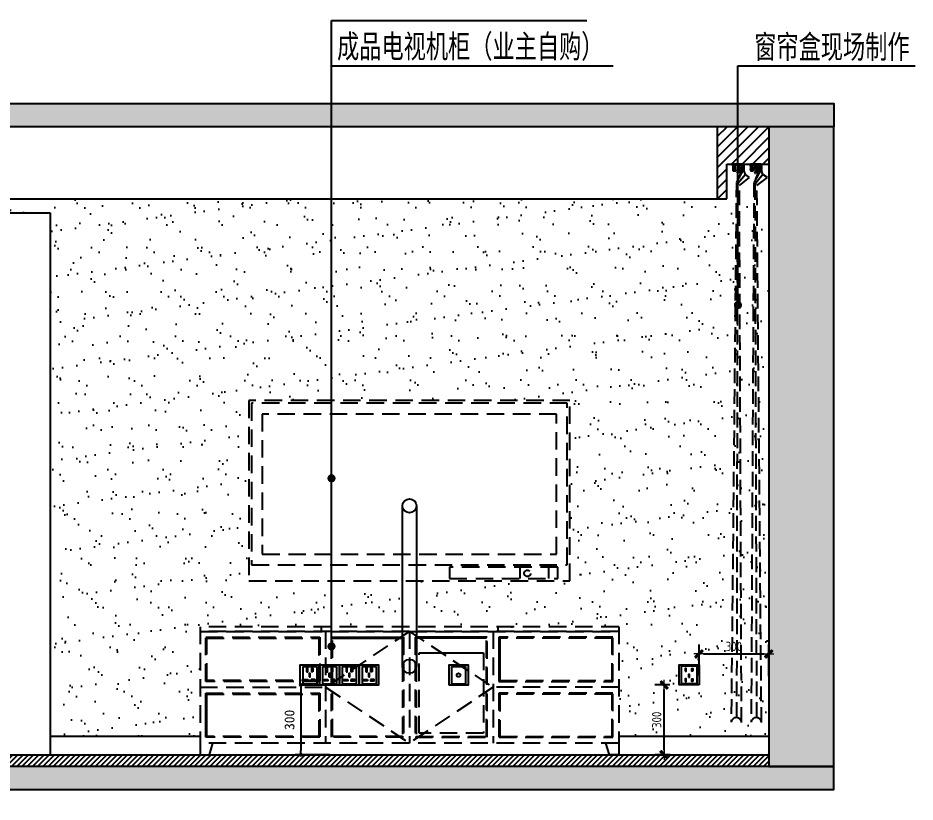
# Model space of a CAD drawing. Header units: millimetres. Extents: x 104198 to 1296755, y -81101 to 81453.
# Drawn here: x 563058 to 566915, y -26757 to -23385 of the extents above; entities that cross this region are included whole.
import ezdxf
from ezdxf.xclip import XClip

# ---------------------------------------------------------------- set-up
doc = ezdxf.new("R2010")
doc.units = ezdxf.units.MM
doc.header["$XCLIPFRAME"] = 0
doc.header["$PDMODE"] = 3
doc.linetypes.add('DASH', pattern=[8.89, 6.35, -2.54])
doc.linetypes.add('HIDDEN2', pattern=[0.1875, 0.125, -0.0625])
doc.layers.get('Defpoints').update_dxf_attribs({"color": 250})
for name, color, linetype in [('0家具', 51, 'Continuous'), ('D■02 地材填充', 250, 'Continuous'), ('FIXTURE', 2, 'Continuous'), ('MF-活动家具', 40, 'Continuous'), ('天棚图层', 51, 'Continuous'), ('门', 250, 'Continuous')]:
    doc.layers.add(name, color=color, linetype=linetype)
doc.styles.add('CCD_DIM', font='ARCHS.SHX')
doc.styles.add('ROMANS', font='MingLiU.ttf')
doc.styles.add('尺寸标注', font='ARCHS.SHX', dxfattribs={"width": 0.8})
doc.styles.add('黑体', font='simhei.ttf', dxfattribs={"width": 0.7})
doc.dimstyles.new('DIM-25', dxfattribs={"dimscale": 25, "dimtxt": 1.7, "dimasz": 0.7, "dimexe": 1, "dimexo": 2, "dimgap": 1, "dimtad": 1, "dimdec": 0, "dimrnd": 5, "dimzin": 1, "dimdsep": 46, "dimtxsty": 'ROMANS', "dimblk1": 'DOT', "dimblk2": 'DOT', "dimsah": 1, "dimcen": 0, "dimdle": 2, "dimclrd": 8, "dimclre": 8, "dimclrt": 2, "dimadec": 0, "dimazin": 0, "dimtfac": 1, "dimtdec": 0, "dimtix": 1, "dimtmove": 2, "dimatfit": 3, "dimldrblk": 'DOT', "dimfxl": 1, "dimtvp": 0.1458333333333334, "dimtolj": 1, "dimtzin": 12, "dimlwd": -1, "dimlwe": -1, "dimarcsym": 0})
doc.dimstyles.new('海龍1：20', dxfattribs={"dimscale": 20, "dimtxt": 2, "dimasz": 1, "dimexe": 2, "dimexo": 2, "dimgap": 0.6, "dimtad": 1, "dimdec": 0, "dimrnd": 5, "dimdsep": 46, "dimtxsty": 'CCD_DIM', "dimblk": 'WS-cj', "dimcen": 1, "dimclrd": 44, "dimclre": 44, "dimclrt": 2, "dimadec": 0, "dimazin": 2, "dimtfac": 1, "dimtdec": 4, "dimtix": 1, "dimtmove": 2, "dimatfit": 3, "dimldrblk": 'CCD_Leader_Arrow', "dimfxl": 5, "dimfxlon": 1, "dimtolj": 1, "dimarcsym": 0})
doc.dimstyles.new('海龍1：50', dxfattribs={"dimscale": 50, "dimtxt": 2, "dimasz": 1, "dimexe": 2, "dimexo": 2, "dimgap": 0.6, "dimtad": 1, "dimdec": 0, "dimrnd": 5, "dimdsep": 46, "dimtxsty": 'CCD_DIM', "dimblk": 'WS-cj', "dimcen": 1, "dimclrd": 44, "dimclre": 44, "dimclrt": 2, "dimadec": 0, "dimazin": 2, "dimtfac": 1, "dimtdec": 4, "dimtix": 1, "dimtmove": 2, "dimatfit": 3, "dimldrblk": 'CCD_Leader_Arrow', "dimfxl": 5, "dimfxlon": 1, "dimtolj": 1, "dimarcsym": 0})
doc.dimstyles.new('立面标注', dxfattribs={"dimtxt": 100, "dimasz": 35, "dimexe": 20, "dimexo": 100, "dimtad": 1, "dimdec": 0, "dimtxsty": '黑体', "dimblk": 'ARCHTICK', "dimcen": 80, "dimdle": 20, "dimclrd": 251, "dimclre": 251, "dimclrt": 256, "dimadec": 0, "dimazin": 0, "dimtfac": 1, "dimtdec": 0, "dimtix": 1, "dimtmove": 2, "dimatfit": 3, "dimldrblk": 'DOT', "dimfxl": 200, "dimfxlon": 1, "dimarcsym": 0})

# ---------------------------------------------------------------- blocks, each defined once
blk = doc.blocks.new('_ArchTick')
at = {"color": 2, "linetype": 'ByBlock', "const_width": 0.4}
blk.add_lwpolyline([(-0.5, -0.5), (0.5, 0.5)], dxfattribs=at)
blk = doc.blocks.new('*D182')
at = {"color": 44, "lineweight": -2, "transparency": 16777216}
for p, q in [((563196.234530132, -26914.99720443529), (563196.234530132, -27264.99720443529)), ((566286.234530132, -26914.99720443529), (566286.234530132, -27264.99720443529)), ((566286.234530132, -27164.99720443529), (563196.234530132, -27164.99720443529))]:
    blk.add_line(p, q, dxfattribs=at)
at = {"layer": 'Defpoints', "color": 0, "transparency": 16777216}
for p in [(563196.234530132, -26553.4615628795), (566286.234530132, -26603.4615628795), (563196.234530132, -27164.99720443529)]:
    blk.add_point(p, dxfattribs=at)
at = {"color": 44, "lineweight": -2, "transparency": 16777216, "xscale": 50, "yscale": 50, "zscale": 50, "rotation": 180}
blk.add_blockref('_ArchTick', (563196.234530132, -27164.99720443529), dxfattribs=at)
at = {"color": 44, "lineweight": -2, "transparency": 16777216, "xscale": 50, "yscale": 50, "zscale": 50}
blk.add_blockref('_ArchTick', (566286.234530132, -27164.99720443529), dxfattribs=at)
at = {"color": 2, "transparency": 16777216, "insert": (564741.234530132, -27084.99720443529), "char_height": 100, "attachment_point": 5, "style": '尺寸标注'}
blk.add_mtext('\\A1;3090', dxfattribs=at)
blk = doc.blocks.new('CCD_Leader_Arrow')
at = {"color": 50, "linetype": 'ByBlock'}
blk.add_line((0, 0), (-1, 0), dxfattribs=at)
for points in [[(-0.8586479999999881, 0.6683735999999953), (-0.5965191999999888, 0.8519200000000069), (-0.2400000000000091, 0), (0, 0)], [(-0.8586479999999881, -0.6683735999999953), (-0.5965191999999888, -0.8519200000000069), (-0.2400000000000091, 0), (0, 0)]]:
    blk.add_solid(points, dxfattribs=at)
blk = doc.blocks.new('WS-cj')
blk.add_hatch(color=2).paths.add_polyline_path([(0.5879038905250127, 0.8177135944101792), (-0.8177135944101792, -0.5879038905250127), (-0.5879038905245579, -0.817713594410634), (0.817713594410634, 0.5879038905247853)])
at = {"color": 2, "linetype": 'ByBlock', "lineweight": 0}
for p, q in [((-1.099999999999909, 0), (0, 0)), ((0, 0), (1.099999999999909, 0))]:
    blk.add_line(p, q, dxfattribs=at)
at = {"color": 2}
blk.add_lwpolyline([(0.5879038905250127, 0.8177135944101792), (-0.8177135944101792, -0.5879038905250127), (-0.5879038905245579, -0.817713594410634), (0.817713594410634, 0.5879038905247853)], close=True, dxfattribs=at)
blk = doc.blocks.new('*D183')
at = {"color": 44, "lineweight": -2, "transparency": 16777216}
for p, q in [((562226.234530132, -26914.99720443529), (562226.234530132, -27264.99720443529)), ((563196.234530132, -26914.99720443529), (563196.234530132, -27264.99720443529)), ((563196.234530132, -27164.99720443529), (562226.234530132, -27164.99720443529))]:
    blk.add_line(p, q, dxfattribs=at)
at = {"layer": 'Defpoints', "color": 0, "transparency": 16777216}
for p in [(562226.234530132, -26553.4615628795), (563196.234530132, -26553.4615628795), (562226.234530132, -27164.99720443529)]:
    blk.add_point(p, dxfattribs=at)
at = {"color": 44, "lineweight": -2, "transparency": 16777216, "xscale": 50, "yscale": 50, "zscale": 50, "rotation": 180}
blk.add_blockref('_ArchTick', (562226.234530132, -27164.99720443529), dxfattribs=at)
at = {"color": 44, "lineweight": -2, "transparency": 16777216, "xscale": 50, "yscale": 50, "zscale": 50}
blk.add_blockref('_ArchTick', (563196.234530132, -27164.99720443529), dxfattribs=at)
at = {"color": 2, "transparency": 16777216, "insert": (562711.234530132, -27084.99720443529), "char_height": 100, "attachment_point": 5, "style": '尺寸标注'}
blk.add_mtext('\\A1;970', dxfattribs=at)
blk = doc.blocks.new('fhdghrthe')
at = {"layer": '门', "color": 250}
for p, q in [((578016.0014296011, 17510.09284391639), (575866.0014296011, 17510.09284391639)), ((575866.0014296011, 17230.09284391639), (578016.0014296011, 17230.09284391639))]:
    blk.add_line(p, q, dxfattribs=at)
blk = doc.blocks.new('_Dot')
at = {"color": 2, "linetype": 'ByBlock', "lineweight": -2}
blk.add_line((-0.5, 0), (-1, 0), dxfattribs=at)
at = {"color": 2, "linetype": 'ByBlock', "const_width": 0.5}
blk.add_lwpolyline([(-0.25, 0, 1), (0.25, 0, 1)], format="xyb", close=True, dxfattribs=at)
blk = doc.blocks.new('*D656')
at = {"color": 8, "linetype": 'ByBlock', "transparency": 16777216}
for p, q in [((74428.00690356723, -85077.9879412238), (74407.33295245719, -85077.9879412238)), ((74382.33295245719, -85095.4879412238), (74382.33295245719, -85360.4879412238)), ((74506.01065689081, -85377.9879412238), (74357.33295245719, -85377.9879412238))]:
    blk.add_line(p, q, dxfattribs=at)
at = {"layer": 'Defpoints', "color": 0, "linetype": 'ByBlock', "transparency": 16777216}
for p in [(74378.00690356723, -85077.9879412238), (74382.33295245719, -85377.9879412238), (74556.01065689081, -85377.9879412238)]:
    blk.add_point(p, dxfattribs=at)
at = {"color": 8, "linetype": 'ByBlock', "transparency": 16777216, "xscale": 17.5, "yscale": 17.5, "zscale": 17.5}
for p, rotation in [((74382.33295245719, -85077.9879412238), 90), ((74382.33295245719, -85377.9879412238), 270)]:
    blk.add_blockref('_Dot', p, dxfattribs=dict(at, rotation=rotation))
at = {"color": 2, "linetype": 'ByBlock', "transparency": 16777216, "insert": (74333.67379548046, -85227.98794122378), "char_height": 42.5, "attachment_point": 5, "rotation": 90, "style": 'ROMANS'}
blk.add_mtext('\\A1;300', dxfattribs=at)
blk = doc.blocks.new('tggg')
at = {"layer": 'MF-活动家具', "color": 8, "linetype": 'Continuous'}
for p, q in [((7229.87220255618, -26803.88507350978), (7163.16632020317, -26803.88507350978)), ((7163.16632020317, -26803.88507350978), (7163.16632020317, -26879.76742645122)), ((7229.87220255618, -26803.88507350978), (7229.87220255618, -26879.76742645122)), ((7229.87220255618, -26879.76742645122), (7163.16632020317, -26879.76742645122))]:
    blk.add_line(p, q, dxfattribs=at)
at = {"layer": 'MF-活动家具', "color": 2, "linetype": 'Continuous'}
blk.add_lwpolyline([(7239.519261379792, -26884.82624998062), (7153.519261379559, -26884.82624998062), (7153.519261379559, -26798.82624998038), (7239.519261379792, -26798.82624998038)], close=True, dxfattribs=at)
at = {"layer": 'MF-活动家具', "color": 8, "linetype": 'Continuous'}
for points in [[(7179.566133090942, -26825.42391664558), (7184.171437376535, -26825.42391664558), (7184.171437376535, -26813.83885296071), (7179.566133090942, -26813.83885296071)], [(7194.216609237141, -26851.43780408868), (7198.821913522763, -26851.43780408868), (7198.821913522763, -26839.93049168139), (7194.216609237141, -26839.93049168139)], [(7213.472389668699, -26825.42391664558), (7208.867085383077, -26825.42391664558), (7208.867085383077, -26813.83885296071), (7213.472389668699, -26813.83885296071)], [(7179.566133090942, -26869.4455631561), (7184.171437376535, -26869.4455631561), (7184.171437376535, -26857.86049947123), (7179.566133090942, -26857.86049947123)], [(7213.472389668699, -26869.4455631561), (7208.867085383077, -26869.4455631561), (7208.867085383077, -26857.86049947123), (7213.472389668699, -26857.86049947123)]]:
    blk.add_lwpolyline(points, close=True, dxfattribs=at)
blk = doc.blocks.new('*D884')
at = {"color": 44, "lineweight": -2, "transparency": 16777216}
for p, q in [((565860.2345301318, -26253.4615628795), (565796.3363321358, -26253.4615628795)), ((565836.3363321358, -26533.4615628795), (565836.3363321358, -26273.4615628795)), ((565861.5599221466, -26553.4615628795), (565796.3363321358, -26553.4615628795))]:
    blk.add_line(p, q, dxfattribs=at)
at = {"layer": 'Defpoints', "color": 0, "transparency": 16777216}
for p in [(565836.3363321358, -26253.4615628795), (565900.2345301318, -26253.4615628795), (565901.5599221466, -26553.4615628795)]:
    blk.add_point(p, dxfattribs=at)
at = {"color": 44, "lineweight": -2, "transparency": 16777216, "xscale": 20, "yscale": 20, "zscale": 20}
for p, rotation in [((565836.3363321358, -26253.4615628795), 90), ((565836.3363321358, -26553.4615628795), 270)]:
    blk.add_blockref('WS-cj', p, dxfattribs=dict(at, rotation=rotation))
at = {"color": 2, "transparency": 16777216, "insert": (565804.3363321358, -26403.46156287941), "char_height": 40, "attachment_point": 5, "rotation": 90, "style": 'CCD_DIM'}
blk.add_mtext('\\A1;300', dxfattribs=at)
blk = doc.blocks.new('*D885')
at = {"color": 44, "lineweight": -2, "transparency": 16777216}
for p, q in [((565986.234530132, -26213.4615628795), (565986.234530132, -26079.81291139132)), ((566286.234530132, -26213.4615628795), (566286.234530132, -26079.81291139132)), ((566006.234530132, -26119.81291139132), (566266.234530132, -26119.81291139132))]:
    blk.add_line(p, q, dxfattribs=at)
at = {"layer": 'Defpoints', "color": 0, "transparency": 16777216}
for p in [(566286.234530132, -26119.81291139132), (565986.234530132, -26253.4615628795), (566286.234530132, -26253.4615628795)]:
    blk.add_point(p, dxfattribs=at)
at = {"color": 44, "lineweight": -2, "transparency": 16777216, "xscale": 20, "yscale": 20, "zscale": 20, "rotation": 180}
blk.add_blockref('WS-cj', (565986.234530132, -26119.81291139132), dxfattribs=at)
at = {"color": 44, "lineweight": -2, "transparency": 16777216, "xscale": 20, "yscale": 20, "zscale": 20}
blk.add_blockref('WS-cj', (566286.234530132, -26119.81291139132), dxfattribs=at)
at = {"color": 2, "transparency": 16777216, "insert": (566136.234530132, -26087.81291139132), "char_height": 40, "attachment_point": 5, "style": 'CCD_DIM'}
blk.add_mtext('\\A1;300', dxfattribs=at)
blk = doc.blocks.new('hgfhdht')
at = {"color": 250, "linetype": 'DASH', "ltscale": 10}
for p, q in [((637399.5358619165, -24195.4615628795), (637399.5358619167, -24200.38082271116)), ((637399.5358619165, -24202.37970078772), (637399.5358619167, -24214.52680637059)), ((637399.5358619165, -24202.37970078772), (637399.5358619165, -24214.52680637059)), ((637399.5358619165, -24216.52568444703), (637399.5358619165, -24221.4615628795)), ((637444.9094340374, -24193.4615628795), (637401.5358619165, -24193.4615628795)), ((637402.5358619165, -24218.4615628795), (637402.5358619167, -24198.4615628795)), ((637403.956060645, -24202.910966801), (637403.956060645, -24217.92396347586)), ((637404.5358619165, -24196.46156287962), (637408.7351007719, -24196.46156287962)), ((637410.4578413678, -24219.18498733954), (637409.6309982127, -24220.4615628795)), ((637409.956060645, -24217.92396347563), (637409.956060645, -24202.91097498814)), ((637409.956060645, -24217.92396347563), (637409.956060645, -24202.91097498814)), ((637410.9202953341, -24196.46156287962), (637410.9202953343, -24198.4615628795)), ((637410.9202953341, -24196.46156287962), (637435.5250006198, -24196.46156287962)), ((637411.9229448045, -24223.4615628795), (637411.9229448045, -24219.33520791633)), ((637445.9006466666, -24215.09633002023, 1.704526948742568e-05), (637414.8583581104, -24272.19719391282, 1.704526948742568e-05)), ((637419.022647977, -24219.08575660468), (637419.022647977, -24209.40697595023)), ((637419.022647977, -24219.08575660468), (637419.022647977, -24219.08575660468)), ((637420.822647977, -24210.74635954469), (637420.822647977, -24197.60095993919)), ((637421.4226479769, -24223.4277774148), (637421.4226479769, -24219.716710991)), ((637421.808513783, -24196.46156287962), (637424.6367821709, -24196.46156287962)), ((637424.6367821709, -24211.88575660461), (637421.808513783, -24211.88575660461)), ((637425.022647977, -24219.716710991), (637425.022647977, -24223.4277774148)), ((637425.6226479769, -24197.60095993919), (637425.6226479769, -24210.74635954469)), ((637427.4226479769, -24209.40697595023), (637427.4226479769, -24219.08575660468)), ((637434.5223511494, -24223.4615628795), (637434.5223511494, -24219.33520791633)), ((637435.5250006198, -24196.46156287962), (637435.52500062, -24198.4615628795)), ((637435.9874545861, -24219.18498733954), (637436.8142977414, -24220.4615628795)), ((637436.4892353088, -24217.92396347563), (637436.4892353088, -24202.91097498814)), ((637436.4892353088, -24217.92396347563), (637436.4892353088, -24202.91097498814)), ((637437.710195182, -24196.46156287962), (637441.9094340374, -24196.46156287962)), ((637441.9094340374, -24196.46156287962), (637437.710195182, -24196.46156287962)), ((637442.4892353088, -24202.910966801), (637442.4892353088, -24217.92396347586)), ((637443.9094340374, -24198.4615628795), (637443.9094340374, -24218.4615628795)), ((637443.9094340374, -24218.4615628795), (637443.9094340374, -24198.4615628795)), ((637453.6371929467, -24239.01772451762, 1.704526948742568e-05), (637445.9006466666, -24215.09633002023, 1.704526948742568e-05)), ((637446.9094340374, -24195.4615628795), (637446.9094340374, -24200.38082271163)), ((637446.9094340374, -24202.37970078772), (637446.9094340379, -24214.52680637071)), ((637446.9094340374, -24202.37970078772), (637446.9094340374, -24214.52680637071)), ((637446.9094340379, -24216.52568444703), (637446.9094340374, -24221.4615628795)), ((637474.6219249024, -24195.4615628795), (637474.6219249024, -24200.38082271163)), ((637474.6219249024, -24202.37970078772), (637474.6219249024, -24214.52680637071)), ((637474.6219249024, -24202.37970078772), (637474.6219249022, -24214.52680637071)), ((637474.6219249022, -24216.52568444703), (637474.6219249024, -24221.4615628795)), ((637519.9954970233, -24193.4615628795), (637476.6219249024, -24193.4615628795)), ((637477.6219249024, -24218.4615628795), (637477.6219249024, -24198.4615628795)), ((637479.0421236308, -24202.910966801), (637479.0421236308, -24217.92396347586)), ((637479.6219249024, -24196.46156287962), (637483.8211637578, -24196.46156287962)), ((637485.5439043535, -24219.18498733954), (637484.7170611984, -24220.4615628795)), ((637485.0421236308, -24217.92396347563), (637485.0421236308, -24202.91097498814)), ((637485.0421236308, -24217.92396347563), (637485.0421236308, -24202.91097498814)), ((637486.00635832, -24196.46156287962), (637486.00635832, -24198.4615628795)), ((637486.00635832, -24196.46156287962), (637510.6110636055, -24196.46156287962)), ((637487.0090077902, -24223.4615628795), (637487.0090077902, -24219.33520791633)), ((637520.9867096524, -24215.09633002023, 1.704526948742568e-05), (637489.9444210961, -24272.19719391282, 1.704526948742568e-05)), ((637494.1087109627, -24219.08575660491), (637494.1087109627, -24209.40697595047)), ((637494.1087109627, -24219.08575660491), (637494.1087109627, -24219.08575660491)), ((637495.9087109627, -24210.74635954493), (637495.9087109627, -24197.60095993965)), ((637496.5087109626, -24223.4277774148), (637496.5087109626, -24219.716710991)), ((637496.8945767687, -24196.46156287962), (637499.7228451568, -24196.46156287962)), ((637499.7228451568, -24211.88575660461), (637496.8945767687, -24211.88575660461)), ((637500.1087109627, -24219.716710991), (637500.1087109627, -24223.4277774148)), ((637500.708710963, -24197.60095993965), (637500.708710963, -24210.74635954493)), ((637502.5087109626, -24209.40697595047), (637502.5087109626, -24219.08575660491)), ((637509.6084141351, -24223.4615628795), (637509.6084141351, -24219.33520791633)), ((637510.6110636055, -24196.46156287962), (637510.6110636058, -24198.4615628795)), ((637511.0735175718, -24219.18498733954), (637511.9003607269, -24220.4615628795)), ((637511.5752982945, -24217.92396347563), (637511.5752982945, -24202.91097498814)), ((637511.5752982945, -24217.92396347563), (637511.5752982945, -24202.91097498814)), ((637512.7962581677, -24196.46156287962), (637516.9954970233, -24196.46156287962)), ((637516.9954970233, -24196.46156287962), (637512.7962581677, -24196.46156287962)), ((637517.5752982945, -24202.910966801), (637517.5752982945, -24217.92396347586)), ((637518.9954970233, -24198.4615628795), (637518.9954970233, -24218.4615628795)), ((637518.9954970233, -24218.4615628795), (637518.9954970233, -24198.4615628795)), ((637528.7232559324, -24239.01772451797, 1.704526948742568e-05), (637520.9867096524, -24215.09633002023, 1.704526948742568e-05)), ((637521.9954970233, -24195.4615628795), (637521.9954970233, -24200.38082271163)), ((637521.9954970233, -24202.37970078772), (637521.9954970233, -24214.52680637071)), ((637521.9954970233, -24202.37970078772), (637521.9954970233, -24214.52680637071)), ((637521.9954970233, -24216.52568444703), (637521.9954970233, -24221.4615628795)), ((637411.9229448045, -24223.4615628795), (637401.5358619165, -24223.4615628795)), ((637409.6309982127, -24220.4615628795), (637404.5358619165, -24220.4615628795)), ((637419.0083285418, -24228.40225917125), (637416.9979685504, -24232.2898483628)), ((637416.9979685504, -24232.2898483628), (637418.7744899812, -24233.20852763497)), ((637418.7744899812, -24233.20852763497), (637420.6729286589, -24229.53736937733)), ((637432.3628371685, -24234.52506078827), (637421.0625087713, -24257.09687339631)), ((637421.0625087713, -24257.09687339631), (637422.8813412463, -24257.92236569233)), ((637422.022647977, -24223.88575660461), (637421.722647977, -24223.88575660461)), ((637422.0226479772, -24231.68575660466), (637422.022647977, -24222.9999973909)), ((637453.6371929467, -24239.01772451762, 1.704526948742568e-05), (637422.8517469453, -24276.36726369639, 1.704526948742568e-05)), ((637422.8813412463, -24257.92236569233), (637434.1087607151, -24236.21103301749)), ((637422.8880398906, -24222.08575660468), (637423.5572560633, -24222.08575660468)), ((637422.8880398908, -24232.59999739088), (637423.5572560636, -24232.59999739088)), ((637424.4226479769, -24223.36505037686), (637424.4226479769, -24231.68575660466)), ((637424.722647977, -24223.88575660461), (637424.4226479769, -24223.88575660461)), ((637427.5574699884, -24285.59122435912, 1.704526948742568e-05), (637470.593365885, -24251.75367745792, 1.704526948742568e-05)), ((637434.5223511494, -24223.4615628795), (637444.9094340374, -24223.4615628795)), ((637436.8142977414, -24220.4615628795), (637441.9094340374, -24220.4615628795)), ((637441.9094340374, -24220.4615628795), (637437.6255268703, -24220.4615628795)), ((637470.593365885, -24251.75367745792, 1.704526948742568e-05), (637453.6371929467, -24239.01772451762, 1.704526948742568e-05)), ((637487.0090077902, -24223.4615628795), (637476.6219249024, -24223.4615628795)), ((637484.7170611984, -24220.4615628795), (637479.6219249024, -24220.4615628795)), ((637494.0943915275, -24228.40225917136), (637492.0840315364, -24232.2898483628)), ((637492.0840315364, -24232.2898483628), (637493.8605529672, -24233.20852763497)), ((637493.8605529672, -24233.20852763497), (637495.7589916446, -24229.53736937757)), ((637507.4489001542, -24234.52506078827), (637496.148571757, -24257.09687339666)), ((637496.148571757, -24257.09687339666), (637497.9674042325, -24257.92236569233)), ((637497.1087109627, -24223.88575660461), (637496.8087109627, -24223.88575660461)), ((637497.1087109629, -24231.68575660466), (637497.1087109627, -24222.9999973909)), ((637528.7232559324, -24239.01772451797, 1.704526948742568e-05), (637497.9378099312, -24276.36726369639, 1.704526948742568e-05)), ((637497.9674042325, -24257.92236569233), (637509.1948237008, -24236.21103301749)), ((637497.9741028763, -24222.08575660491), (637498.643319049, -24222.08575660491)), ((637497.9741028765, -24232.59999739088), (637498.643319049, -24232.59999739088)), ((637499.5087109626, -24223.36505037686), (637499.5087109628, -24231.68575660466)), ((637499.8087109627, -24223.88575660461), (637499.5087109626, -24223.88575660461)), ((637502.6435329743, -24285.59122435912, 1.704526948742568e-05), (637548.2291268894, -24251.75367745792, 1.704526948742568e-05)), ((637509.6084141351, -24223.4615628795), (637519.9954970233, -24223.4615628795)), ((637511.9003607269, -24220.4615628795), (637516.9954970233, -24220.4615628795)), ((637516.9954970233, -24220.4615628795), (637512.7115898562, -24220.4615628795)), ((637548.2291268894, -24251.75367745792, 1.704526948742568e-05), (637528.7232559324, -24239.01772451797, 1.704526948742568e-05)), ((637414.8583581104, -24272.19719391282, 1.704526948742568e-05), (637392.2978703101, -26593.13705894124, 1.704526948742568e-05)), ((637419.2074598871, -24284.39086756599, 1.704526948742568e-05), (637415.5166113583, -26589.22625843255, 1.704526948742568e-05)), ((637436.9006024479, -26592.59715595149, 1.704526948742568e-05), (637427.5574699884, -24285.59122435912, 1.704526948742568e-05)), ((637489.9444210961, -24272.19719391282, 1.704526948742568e-05), (637478.0403383292, -26593.13705894124, 1.704526948742568e-05)), ((637494.2935228728, -24284.39086756599, 1.704526948742568e-05), (637501.2590793773, -26589.22625843255, 1.704526948742568e-05)), ((637522.6430704669, -26592.59715595149, 1.704526948742568e-05), (637502.6435329743, -24285.59122435912, 1.704526948742568e-05))]:
    blk.add_line(p, q, dxfattribs=at)
for centre, radius, start, end in [((637401.5358619165, -24195.4615628795), 2, 90, 180), ((637399.5358619167, -24201.38026174961), 0.9994390381325501, 270.0000000133402, 90), ((637399.5358619167, -24215.52624540858), 0.9994390381325501, 270, 90.00000001334021), ((637404.5358619166, -24198.46156287945), 1.999999999825377, 90.0000000066701, 180.0000000016675), ((637404.5358619165, -24218.4615628795), 2, 180, 270), ((637406.956060645, -24204.16470477482), 3.251439512887316, 22.68053429888114, 157.3193326008773), ((637406.9560606453, -24216.67022550234), 3.251439512888518, 202.6806673978163, 337.3194656963823), ((637411.4087416596, -24195.73411893344), 2.770835666684889, 195.2205892097307, 259.8467734637604), ((637411.1501763003, -24219.65233251684), 0.8353078314763128, 22.3120032448346, 145.9795642416977), ((637417.8516673123, -24218.69144926279), 0.7566042922858724, 118.8585680628708, 287.898742831137), ((637419.4070833038, -24221.70843626047), 4.150705395976551, 95.31431011780988, 117.5623907654583), ((637419.4070833038, -24221.70843626047), 2.650705395984806, 98.33909339975507, 119.9384136899987), ((637420.7820344042, -24205.89727582399), 1.820027095789303, 88.72134899577215, 165.1681963814532), ((637420.7820344042, -24205.89727582399), 1.820027095789303, 88.72134899577215, 165.1681963814532), ((637414.557292736, -24207.41917845258), 4.8878150863952, 336.0032848592881, 23.99671514071118), ((637423.222647977, -24207.98994931335), 11.86410297683468, 249.2672755221939, 290.7327244778061), ((637421.8086058166, -24197.45785231749), 0.996289442270302, 89.99470723037574, 188.2585677728582), ((637421.8086058166, -24210.88946716662), 0.996289442270302, 171.7414322271419, 270.0052927696242), ((637424.6366901373, -24197.45785231749), 0.996289442270302, 351.7414322271418, 90.00529276962425), ((637424.6366901373, -24210.88946716662), 0.996289442270302, 269.9947072303757, 8.25856777285815), ((637425.6632615497, -24205.89727582399), 1.820027095789303, 14.83180361854679, 91.27865100422784), ((637431.8880032179, -24207.41917845258), 4.8878150863952, 156.0032848592888, 203.9967151407112), ((637427.0382126501, -24221.70843626047), 4.150705395976551, 62.43760923454165, 84.6856898821901), ((637427.0382126501, -24221.70843626047), 2.650705395984806, 60.06158631000135, 81.66090660024494), ((637428.5936286416, -24218.69144926279), 0.7566042922858724, 252.101257168863, 61.14143193712916), ((637435.2951196538, -24219.65233251684), 0.8353078314763128, 34.02043575830228, 157.6879967551654), ((637435.0365542944, -24195.7341189337), 2.77083566647371, 280.153226529463, 344.7794107920648), ((637439.4892353091, -24204.16470477482), 3.251439512887316, 22.68066739912267, 157.3194657011189), ((637439.4892353091, -24216.67022550234), 3.251439512888518, 202.6805343036177, 337.3193326021837), ((637441.9094340375, -24198.46156287956), 1.999999999941792, 1.667526652835144e-09, 90.0000000066701), ((637441.9094340375, -24198.46156287956), 1.999999999941792, 1.667526652835144e-09, 90.0000000066701), ((637441.9094340374, -24218.4615628795), 2, 270, 0), ((637441.9094340374, -24218.4615628795), 2, 270, 0), ((637444.9094340374, -24195.4615628795), 2, 0, 90), ((637446.9094340374, -24201.38026174961), 0.9994390381325501, 90.00000001334021, 270), ((637446.9094340374, -24215.52624540858), 0.9994390381325501, 90, 270.0000000133402), ((637476.6219249024, -24195.4615628795), 2, 90, 180), ((637474.6219249024, -24201.38026174961), 0.9994390381325501, 270.0000000133402, 90), ((637474.6219249024, -24215.52624540881), 0.9994390381325501, 270, 90.00000001334021), ((637479.6219249024, -24198.46156287956), 1.999999999941792, 90, 179.9999999983325), ((637479.6219249024, -24218.4615628795), 2, 180, 270), ((637482.0421236308, -24204.16470477482), 3.251439512887316, 22.68053429888114, 157.3193326008773), ((637482.042123631, -24216.67022550234), 3.251439512888518, 202.6806673978163, 337.3194656963823), ((637486.4948046453, -24195.73411893344), 2.770835666684889, 195.2205892097307, 259.8467734637604), ((637486.236239286, -24219.65233251684), 0.8353078314763128, 22.3120032448346, 145.9795642416977), ((637492.937730298, -24218.69144926314), 0.7566042922858724, 118.8585680628708, 287.898742831137), ((637494.4931462895, -24221.70843626047), 4.150705395976551, 95.31431011780988, 117.5623907654583), ((637494.4931462895, -24221.70843626047), 2.650705395984806, 98.33909339975507, 119.9384136899987), ((637495.8680973899, -24205.89727582434), 1.820027095789303, 88.72134899577215, 165.1681963814532), ((637495.8680973899, -24205.89727582434), 1.820027095789303, 88.72134899577215, 165.1681963814532), ((637489.6433557217, -24207.41917845258), 4.8878150863952, 336.0032848592881, 23.99671514071118), ((637498.3087109627, -24207.98994931358), 11.86410297683468, 249.2672755221939, 290.7327244778061), ((637496.8946688023, -24197.45785231761), 0.996289442270302, 89.99470723037574, 188.2585677728582), ((637496.8946688023, -24210.88946716686), 0.996289442270302, 171.7414322271419, 270.0052927696242), ((637499.7227531233, -24197.45785231761), 0.996289442270302, 351.7414322271418, 90.00529276962425), ((637499.7227531233, -24210.88946716686), 0.996289442270302, 269.9947072303757, 8.25856777285815), ((637500.7493245354, -24205.89727582434), 1.820027095789303, 14.83180361854679, 91.27865100422784), ((637506.9740662036, -24207.41917845258), 4.8878150863952, 156.0032848592888, 203.9967151407112), ((637502.1242756358, -24221.70843626047), 4.150705395976551, 62.43760923454165, 84.6856898821901), ((637502.1242756358, -24221.70843626047), 2.650705395984806, 60.06158631000135, 81.66090660024494), ((637503.6796916273, -24218.69144926314), 0.7566042922858724, 252.101257168863, 61.14143193712916), ((637510.3811826395, -24219.65233251678), 0.8353078313451339, 34.02043575877241, 157.6879967558253), ((637510.1226172801, -24195.7341189337), 2.77083566647371, 280.153226529463, 344.7794107920648), ((637514.5752982948, -24204.16470477487), 3.251439513012965, 22.68066739912267, 157.3194657011189), ((637514.5752982945, -24216.67022550234), 3.251439512888518, 202.6805343036177, 337.3193326021837), ((637516.9954970235, -24198.46156287956), 1.999999999941792, 1.667526652835144e-09, 90.0000000066701), ((637516.9954970235, -24198.46156287956), 1.999999999941792, 1.667526652835144e-09, 90.0000000066701), ((637516.9954970233, -24218.4615628795), 2, 270, 0), ((637516.9954970233, -24218.4615628795), 2, 270, 0), ((637519.9954970233, -24195.4615628795), 2, 0, 90), ((637521.9954970233, -24201.38026174961), 0.9994390381325501, 90.00000001334021, 270), ((637521.9954970233, -24215.52624540881), 0.9994390381325501, 90, 270.0000000133402), ((637401.5358619165, -24221.4615628795), 2, 180, 270), ((637425.6542607286, -24234.05533005071), 8.725000000080563, 16.64745764607119, 139.6153065516198), ((637425.6542624371, -24234.05532674646), 6.72499999987315, 355.9946898001228, 137.7926804191236), ((637422.3078484955, -24223.17517273559), 0.9205373876109598, 195.9268580531179, 230.5268769809332), ((637423.1310970379, -24223.18252388388), 1.123376713815309, 102.4955033533136, 170.6491136549974), ((637423.1310970379, -24231.50323011179), 1.123376713815309, 189.3508863450026, 257.5044966466864), ((637423.3141989164, -24223.18252388388), 1.123376713815309, 350.6491136549974, 77.50449664668642), ((637423.3141989164, -24231.50323011179), 1.123376713815309, 282.4955033533136, 9.350886345002632), ((637424.1374474583, -24223.17517273559), 0.9205373876109598, 309.4731230190668, 344.0731419468821), ((637425.6542607386, -24234.05533008285), 8.724999999751349, 345.6956861796927, 16.64745786613851), ((637444.9094340374, -24221.4615628795), 2, 270, 0), ((637476.6219249024, -24221.4615628795), 2, 180, 270), ((637500.7403237144, -24234.05533005077), 8.72500000004147, 16.64745764625451, 139.6153065516198), ((637500.7403254228, -24234.05532674657), 6.72499999979494, 355.9946898011576, 137.7926804215996), ((637497.3939114813, -24223.17517273559), 0.9205373876109598, 195.9268580531179, 230.5268769809332), ((637498.2171600236, -24223.18252388388), 1.123376713815309, 102.4955033533136, 170.6491136549974), ((637498.2171600239, -24231.50323011179), 1.123376713815309, 189.3508863450026, 257.5044966466864), ((637498.4002619019, -24223.18252388388), 1.123376713815309, 350.6491136549974, 77.50449664668642), ((637498.4002619019, -24231.50323011179), 1.123376713815309, 282.4955033533136, 9.350886345002632), ((637499.223510444, -24223.17517273559), 0.9205373876109598, 309.4731230190668, 344.0731419468821), ((637500.7403237243, -24234.05533008285), 8.724999999751349, 345.6956861796927, 16.64745786613851), ((637519.9954970233, -24221.4615628795), 2, 270, 0), ((637430.2223935885, -24284.55439217987, 1.704526948742568e-05), 11.0161474546468, 131.9958374084012, 179.1494654210252), ((637505.3084565742, -24284.55439218014, 1.704526948742568e-05), 11.01614745476628, 131.9958374083386, 179.1494654195671), ((637414.572956781, -26596.30612737866), 22.34193969712892, 3.945101927319856, 175.6755017243636), ((637500.3154247998, -26596.30612737866), 22.34193969712892, 3.945101927319856, 175.6755017243636)]:
    blk.add_arc(centre, radius, start, end, dxfattribs=at)
blk = doc.blocks.new('fdghghdt')
at = {"color": 8, "linetype": 'HIDDEN2', "ltscale": 600}
for p, q in [((74159.03750283096, -83855.41722950184), (74159.03749912942, -84630.55863759092)), ((75539.03750283096, -83855.417235846), (74159.03750283096, -83855.41722950184)), ((75527.53750277881, -83866.91723579315), (74170.53750277881, -83866.91722955457)), ((74170.53750277881, -83866.91722955457), (74170.537499447, -84561.55863764389)), ((75527.537499447, -84561.55864388235), (75527.53750277881, -83866.91723579315)), ((75539.03749912942, -84630.55864393532), (75539.03750283096, -83855.417235846)), ((75481.53750256693, -83912.91723558174), (74216.53750256693, -83912.9172297661)), ((74216.53750256693, -83912.9172297661), (74216.53749965888, -84515.55863785541)), ((75481.53749965888, -84515.55864367106), (75481.53750256693, -83912.91723558174)), ((74216.53749965888, -84515.55863785541), (75481.53749965888, -84515.55864367106)), ((74170.537499447, -84561.55863764389), (75527.537499447, -84561.55864388235)), ((75487.55389212084, -84571.68772443368), (75021.58531686442, -84571.6877222914)), ((75021.58531686442, -84571.6877222914), (75021.58531664324, -84619.77565093008)), ((75323.87800951733, -84571.68772368117), (75323.87800929614, -84619.77565231973)), ((75446.94806291827, -84571.68772424695), (75446.94806269754, -84619.77565288551)), ((75487.55389189965, -84619.77565307212), (75487.55389212084, -84571.68772443368)), ((74159.03749912942, -84630.55863759092), (75539.03749912942, -84630.55864393532)), ((75021.58531664324, -84619.77565093008), (75487.55389189965, -84619.77565307212)), ((75749.0399516095, -84827.98992403755), (73949.0399516095, -84827.98569010776)), ((73949.0399516095, -84827.98569010776), (73949.03997344483, -85327.98785388273)), ((75749.0399516095, -84827.98992403755), (75749.03997344483, -85327.98785388273)), ((75749.0399516095, -84847.98992404349), (73949.0399516095, -84847.98569011393)), ((73949.03997344483, -84847.98605283625), (75749.03997344483, -84847.9862144185)), ((73974.0399735184, -85062.99132970646, 2.740408282487497e-09), (73974.0399735184, -84872.99132970326, 2.740408282487497e-09)), ((73974.0399735184, -84872.99132970326, 2.740408282487497e-09), (74464.03613891418, -84872.99132970326, 2.740408282487497e-09)), ((73978.0399735184, -85058.99132970646, 7.127157218150624e-09), (73978.0399735184, -84876.99132970326, 7.127157218150624e-09)), ((73978.0399735184, -84876.99132970326, 7.127157218150624e-09), (74460.03613891464, -84876.99132970326, 7.127157218150624e-09)), ((74460.03613891464, -84876.99132970326, 7.127157218150624e-09), (74460.03613891464, -85058.99132970646, 7.127157218150624e-09)), ((74464.03613891418, -84872.99132970326, 2.740408282487497e-09), (74464.03613891464, -85062.99132970646, 2.740408282487497e-09)), ((74849.0397836814, -84847.98779924314, -1.541566298896534e-08), (74489.04130395467, -85087.98786368252, -1.541566298896534e-08)), ((74489.04130395467, -84847.98786367734), (74489.04130395444, -85327.98786368764)), ((74514.0413039542, -85302.98786368775, -7.83159752205285e-09), (74514.0413039542, -84872.98786367902, -7.83159752205285e-09)), ((74518.0413039542, -85298.98786368775, -3.444848586389719e-09), (74518.0413039542, -84876.98786367902, -3.444848586389719e-09)), ((74820.0397836814, -84876.98779924477, -3.444848586389719e-09), (74820.0397836814, -85298.9877992535, -3.444848586389719e-09)), ((74824.03978368116, -84872.98779924477, -7.83159752205285e-09), (74824.0397836814, -85302.9877992535, -7.83159752205285e-09)), ((74849.0397836814, -84847.98779924314), (74849.0397836814, -85327.98779925339)), ((74849.0397836814, -84847.98779924314, -1.541566298896534e-08), (75209.0389042293, -85087.98794228963, -1.541566298896534e-08)), ((74874.0397836814, -84872.98779924477, -7.83159752205285e-09), (74874.0397836814, -85302.9877992535, -7.83159752205285e-09)), ((74878.0397836814, -84876.98779924477, -3.444848586389719e-09), (74878.0397836814, -85298.9877992535, -3.444848586389719e-09)), ((75180.0389042293, -85298.98794229487, -3.444848586389719e-09), (75180.0389042293, -84876.9879422862, -3.444848586389719e-09)), ((75184.0389042293, -85302.98794229487, -7.83159752205285e-09), (75184.0389042293, -84872.9879422862, -7.83159752205285e-09)), ((75209.03890294174, -84847.98794228451), (75209.03890294174, -85327.98794229487)), ((75724.03997337125, -84872.99132970326, 2.740408282487497e-09), (75234.03890301532, -84872.99132970326, 2.740408282487497e-09)), ((75720.03997337125, -84876.99132970326, 7.127157218150624e-09), (75238.03890301532, -84876.99132970326, 7.127157218150624e-09)), ((75720.03997337125, -85058.99132970646, 7.127157218150624e-09), (75720.03997337125, -84876.99132970326, 7.127157218150624e-09)), ((75724.03997337125, -85062.99132970646, 2.740408282487497e-09), (75724.03997337125, -84872.99132970326, 2.740408282487497e-09)), ((74891.03978368093, -85285.98779925374), (74891.03978368093, -84939.98779924454)), ((75167.03890422976, -84939.98794228597), (75167.03890422953, -85285.9879422951)), ((74464.03613891464, -85062.99132970646, 2.740408282487497e-09), (73974.0399735184, -85062.99132970646, 2.740408282487497e-09)), ((74460.03613891464, -85058.99132970646, 7.127157218150624e-09), (73978.0399735184, -85058.99132970646, 7.127157218150624e-09)), ((75234.03890301532, -85062.99132970646, 2.740408282487497e-09), (75724.03997337125, -85062.99132970646, 2.740408282487497e-09)), ((75238.03890301532, -85058.99132970646, 7.127157218150624e-09), (75720.03997337125, -85058.99132970646, 7.127157218150624e-09)), ((73949.0399735184, -85087.99132970675), (74489.03613905713, -85087.99132970635)), ((73974.03997351864, -85112.99132970833, -1.246042215062155e-09), (74464.03613891464, -85112.99132970833, -1.246042215062155e-09)), ((73978.0399735184, -85116.99132970833, 3.140706720600972e-09), (74460.03613891464, -85116.99132970833, 3.140706720600972e-09)), ((74460.03613891464, -85116.99132970833, 3.140706720600972e-09), (74460.03613891464, -85298.99132971153, 3.140706720600972e-09)), ((74464.03613891464, -85112.99132970833, -1.246042215062155e-09), (74464.03613891464, -85302.99132971153, -1.246042215062155e-09)), ((74489.04130395467, -85087.98786368252, -1.541566298896534e-08), (74849.0397836814, -85327.98779925339, -1.541566298896534e-08)), ((75209.0389042293, -85087.98794228963, -1.541566298896534e-08), (74849.0397836814, -85327.98779925339, -1.541566298896534e-08)), ((75749.03997337125, -85087.99132970675), (75209.03890287282, -85087.99132970635)), ((75724.03997337079, -85112.99132970833, -1.246042215062155e-09), (75234.03890301508, -85112.99132970833, -1.246042215062155e-09)), ((75234.03890301508, -85112.99132970833, -1.246042215062155e-09), (75234.03890301485, -85302.99132971153, -1.246042215062155e-09)), ((75720.03997337079, -85116.99132970833, 3.140706720600972e-09), (75238.03890301485, -85116.99132970833, 3.140706720600972e-09)), ((75238.03890301485, -85116.99132970833, 3.140706720600972e-09), (75238.03890301485, -85298.99132971153, 3.140706720600972e-09)), ((75720.03997337079, -85298.99132971153, 3.140706720600972e-09), (75720.03997337079, -85116.99132970833, 3.140706720600972e-09)), ((75724.03997337079, -85302.99132971153, -1.246042215062155e-09), (75724.03997337079, -85112.99132970833, -1.246042215062155e-09)), ((74464.03613891464, -85302.99132971153, -1.246042215062155e-09), (73974.03997351864, -85302.99132971153, -1.246042215062155e-09)), ((74460.03613891464, -85298.99132971153, 3.140706720600972e-09), (73978.0399735184, -85298.99132971153, 3.140706720600972e-09)), ((74824.0397836814, -85302.9877992535, -7.83159752205285e-09), (74514.0413039542, -85302.98786368775, -7.83159752205285e-09)), ((74820.0397836814, -85298.9877992535, -3.444848586389719e-09), (74518.0413039542, -85298.98786368775, -3.444848586389719e-09)), ((74874.0397836814, -85302.9877992535, -7.83159752205285e-09), (75184.0389042293, -85302.98794229487, -7.83159752205285e-09)), ((74878.0397836814, -85298.9877992535, -3.444848586389719e-09), (75180.0389042293, -85298.98794229487, -3.444848586389719e-09)), ((75167.03890422953, -85285.9879422951), (74891.03978368093, -85285.98779925374)), ((75234.03890301485, -85302.99132971153, -1.246042215062155e-09), (75724.03997337079, -85302.99132971153, -1.246042215062155e-09)), ((75238.03890301485, -85298.99132971153, 3.140706720600972e-09), (75720.03997337079, -85298.99132971153, 3.140706720600972e-09)), ((75749.03997344483, -85327.98785388273), (73949.03997344483, -85327.9879412238)), ((73949.03997344483, -85327.9879412238), (73949.03997344483, -85377.9879412238)), ((73989.03997344483, -85377.9879412238), (74003.97629229311, -85327.98793904281)), ((75709.04491433228, -85377.9879412238), (75694.108595484, -85327.98793904281)), ((75749.04491433228, -85327.9879412238), (75749.04491433228, -85377.9879412238)), ((73949.03997344483, -85377.9879412238), (73989.03997344483, -85377.9879412238)), ((75749.04491433228, -85377.9879412238), (75709.04491433228, -85377.9879412238))]:
    blk.add_line(p, q, dxfattribs=at)
at = {"color": 8}
for p, q in [((74819.03750329895, -84997.9879412238), (74819.03750329895, -84307.9879412238)), ((74879.03750329895, -84307.9879412238), (74879.03750329895, -84997.9879412238)), ((74390.50690356723, -84997.9879412238), (74450.50690356723, -84997.9879412238)), ((74390.50690356723, -84997.9879412238), (74390.50690356723, -85072.9879412238)), ((74450.50690356723, -84997.9879412238), (74450.50690356723, -85072.9879412238)), ((74475.50690356723, -84997.9879412238), (74535.50690356723, -84997.9879412238)), ((74475.50690356723, -84997.9879412238), (74475.50690356723, -85072.9879412238)), ((74535.50690356723, -84997.9879412238), (74535.50690356723, -85072.9879412238)), ((74560.50690356723, -84997.9879412238), (74620.50690356723, -84997.9879412238)), ((74560.50690356723, -84997.9879412238), (74560.50690356723, -85072.9879412238)), ((74620.50690356723, -84997.9879412238), (74620.50690356723, -85072.9879412238)), ((74645.50690356723, -84997.9879412238), (74705.50690356723, -84997.9879412238)), ((74645.50690356723, -84997.9879412238), (74645.50690356723, -85072.9879412238)), ((74705.50690356723, -84997.9879412238), (74705.50690356723, -85072.9879412238)), ((75030.5397836814, -84997.9879412238), (75090.5397836814, -84997.9879412238)), ((75030.5397836814, -84997.9879412238), (75030.5397836814, -85072.9879412238)), ((75090.5397836814, -84997.9879412238), (75090.5397836814, -85072.9879412238)), ((74390.50690356723, -85072.9879412238), (74450.50690356723, -85072.9879412238)), ((74475.50690356723, -85072.9879412238), (74535.50690356723, -85072.9879412238)), ((74560.50690356723, -85072.9879412238), (74620.50690356723, -85072.9879412238)), ((74645.50690356723, -85072.9879412238), (74705.50690356723, -85072.9879412238)), ((75030.5397836814, -85072.9879412238), (75090.5397836814, -85072.9879412238))]:
    blk.add_line(p, q, dxfattribs=at)
at = {"color": 8, "linetype": 'ByBlock', "lineweight": -2, "ltscale": 0.1}
for p, q in [((74469.0406323619, -84827.98671999354), (74469.04058729357, -84847.98671999954)), ((74489.04128340643, -84847.98698899506), (74489.04130524176, -84847.13487875597)), ((75209.03888110642, -84847.98706760224), (75209.03890294174, -84847.13473763778)), ((75229.03888110642, -84827.9866510621), (75229.03888110642, -84847.98665106828)), ((74514.0413039542, -84872.98786367902, -7.83159752205285e-09), (74824.03978368116, -84872.98779924477, -7.83159752205285e-09)), ((74518.0413039542, -84876.98786367902, -3.444848586389719e-09), (74820.0397836814, -84876.98779924477, -3.444848586389719e-09)), ((75184.0389042293, -84872.9879422862, -7.83159752205285e-09), (74874.0397836814, -84872.98779924477, -7.83159752205285e-09)), ((75180.0389042293, -84876.9879422862, -3.444848586389719e-09), (74878.0397836814, -84876.98779924477, -3.444848586389719e-09)), ((75234.03890301532, -84872.99132970326, 2.740408282487497e-09), (75234.03890301532, -85062.99132970646, 2.740408282487497e-09)), ((75238.03890301532, -84876.99132970326, 7.127157218150624e-09), (75238.03890301532, -85058.99132970646, 7.127157218150624e-09)), ((74891.03978368093, -84939.98779924454), (75167.03890422976, -84939.98794228597)), ((73974.03997351864, -85302.99132971153, -1.246042215062155e-09), (73974.03997351864, -85112.99132970833, -1.246042215062155e-09)), ((73978.0399735184, -85298.99132971153, 3.140706720600972e-09), (73978.0399735184, -85116.99132970833, 3.140706720600972e-09))]:
    blk.add_line(p, q, dxfattribs=at)
at = {"color": 8}
for points in [[(74378.00690356723, -85077.9879412238), (74463.00690356723, -85077.9879412238), (74463.00690356723, -84992.9879412238), (74378.00690356723, -84992.9879412238)], [(74378.00690356723, -85077.9879412238), (74463.00690356723, -85077.9879412238), (74463.00690356723, -84992.9879412238), (74378.00690356723, -84992.9879412238)], [(74463.00690356723, -85077.9879412238), (74548.00690356723, -85077.9879412238), (74548.00690356723, -84992.9879412238), (74463.00690356723, -84992.9879412238)], [(74463.00690356723, -85077.9879412238), (74548.00690356723, -85077.9879412238), (74548.00690356723, -84992.9879412238), (74463.00690356723, -84992.9879412238)], [(74548.00690356723, -85077.9879412238), (74633.00690356723, -85077.9879412238), (74633.00690356723, -84992.9879412238), (74548.00690356723, -84992.9879412238)], [(74548.00690356723, -85077.9879412238), (74633.00690356723, -85077.9879412238), (74633.00690356723, -84992.9879412238), (74548.00690356723, -84992.9879412238)], [(74633.00690356723, -85077.9879412238), (74718.00690356723, -85077.9879412238), (74718.00690356723, -84992.9879412238), (74633.00690356723, -84992.9879412238)], [(74633.00690356723, -85077.9879412238), (74718.00690356723, -85077.9879412238), (74718.00690356723, -84992.9879412238), (74633.00690356723, -84992.9879412238)], [(75018.0397836814, -85077.9879412238), (75103.0397836814, -85077.9879412238), (75103.0397836814, -84992.9879412238), (75018.0397836814, -84992.9879412238)], [(75018.0397836814, -85077.9879412238), (75103.0397836814, -85077.9879412238), (75103.0397836814, -84992.9879412238), (75018.0397836814, -84992.9879412238)], [(74407.10268399806, -85020.97025718408), (74412.10268399806, -85020.97025718408), (74412.10268399806, -85005.97025718408), (74407.10268399806, -85005.97025718408)], [(74418.00690356723, -85043.41972334271), (74423.00690356723, -85043.41972334271), (74423.00690356723, -85028.41972334271), (74418.00690356723, -85028.41972334271)], [(74433.91112313641, -85020.97025718408), (74428.91112313641, -85020.97025718408), (74428.91112313641, -85005.97025718408), (74433.91112313641, -85005.97025718408)], [(74492.10268399806, -85020.97025718408), (74497.10268399806, -85020.97025718408), (74497.10268399806, -85005.97025718408), (74492.10268399806, -85005.97025718408)], [(74503.00690356723, -85043.41972334271), (74508.00690356723, -85043.41972334271), (74508.00690356723, -85028.41972334271), (74503.00690356723, -85028.41972334271)], [(74518.91112313641, -85020.97025718408), (74513.91112313641, -85020.97025718408), (74513.91112313641, -85005.97025718408), (74518.91112313641, -85005.97025718408)], [(74577.10268399806, -85020.97025718408), (74582.10268399806, -85020.97025718408), (74582.10268399806, -85005.97025718408), (74577.10268399806, -85005.97025718408)], [(74588.00690356723, -85043.41972334271), (74593.00690356723, -85043.41972334271), (74593.00690356723, -85028.41972334271), (74588.00690356723, -85028.41972334271)], [(74603.91112313641, -85020.97025718408), (74598.91112313641, -85020.97025718408), (74598.91112313641, -85005.97025718408), (74603.91112313641, -85005.97025718408)], [(74662.10268399806, -85020.97025718408), (74667.10268399806, -85020.97025718408), (74667.10268399806, -85005.97025718408), (74662.10268399806, -85005.97025718408)], [(74673.00690356723, -85043.41972334271), (74678.00690356723, -85043.41972334271), (74678.00690356723, -85028.41972334271), (74673.00690356723, -85028.41972334271)], [(74688.91112313641, -85020.97025718408), (74683.91112313641, -85020.97025718408), (74683.91112313641, -85005.97025718408), (74688.91112313641, -85005.97025718408)], [(74413.69117080269, -85054.97690979643), (74413.69117080269, -85059.97690979643), (74398.69117080269, -85059.97690979643), (74398.69117080269, -85054.97690979643)], [(74427.32263633132, -85054.97690979643), (74427.32263633132, -85059.97690979643), (74442.32263633132, -85059.97690979643), (74442.32263633132, -85054.97690979643)], [(74498.69117080269, -85054.97690979643), (74498.69117080269, -85059.97690979643), (74483.69117080269, -85059.97690979643), (74483.69117080269, -85054.97690979643)], [(74512.32263633132, -85054.97690979643), (74512.32263633132, -85059.97690979643), (74527.32263633132, -85059.97690979643), (74527.32263633132, -85054.97690979643)], [(74583.69117080269, -85054.97690979643), (74583.69117080269, -85059.97690979643), (74568.69117080269, -85059.97690979643), (74568.69117080269, -85054.97690979643)], [(74597.32263633132, -85054.97690979643), (74597.32263633132, -85059.97690979643), (74612.32263633132, -85059.97690979643), (74612.32263633132, -85054.97690979643)], [(74668.69117080269, -85054.97690979643), (74668.69117080269, -85059.97690979643), (74653.69117080269, -85059.97690979643), (74653.69117080269, -85054.97690979643)], [(74682.32263633132, -85054.97690979643), (74682.32263633132, -85059.97690979643), (74697.32263633132, -85059.97690979643), (74697.32263633132, -85054.97690979643)]]:
    blk.add_lwpolyline(points, close=True, dxfattribs=at)
for centre, radius in [((74849.03750329895, -84307.9879412238), 30), ((74849.03750329895, -84997.9879412238), 30), ((75060.5397836814, -85035.4879412238), 8)]:
    blk.add_circle(centre, radius, dxfattribs=at)
at = {"color": 8, "linetype": 'HIDDEN2', "ltscale": 600}
blk.add_circle((75356.31160767016, -84598.03128181603, 62971.56077691133), 13.76253273433758, dxfattribs=at)
at = {"color": 4, "linetype": 'ByBlock'}
dim = blk.add_linear_dim(base=(74382.33295245719, -85377.9879412238), p1=(74378.00690356723, -85077.9879412238), p2=(74556.01065689081, -85377.9879412238), angle=90, dimstyle='DIM-25', dxfattribs=at)
dim.commit()
dim.dimension.update_dxf_attribs({"geometry": '*D656', "text_midpoint": (74333.67379548046, -85227.98794122378)})

msp = doc.modelspace()

# ---------------------------------------------------------------- hatches: boundary and pattern name
h = msp.add_hatch(color=252)
h.dxf.hatch_style = 1
h.paths.add_polyline_path([(559326.234530132, -23853.4615628795), (559186.234530132, -23853.4615628795), (559186.234530132, -26603.4615628795), (559326.234530132, -26603.4615628795)])
h.paths.add_polyline_path([(566566.234530132, -23753.4615628795), (559186.234530132, -23753.4615628795), (559186.234530132, -23853.4615628795), (559326.234530132, -23853.4615628795), (566566.234530132, -23853.4615628795)])
h.paths.add_polyline_path([(566566.234530132, -23853.4615628795), (566286.234530132, -23853.4615628795), (566286.234530132, -26603.4615628795), (566566.234530132, -26603.4615628795)])
h.paths.add_polyline_path([(566566.2345301321, -26603.4615628795), (559186.234530132, -26603.4615628795), (559186.234530132, -26703.4615628795), (566566.234530132, -26703.4615628795)])
h = msp.add_hatch()
h.set_pattern_fill('AR-SAND', color=8, scale=3, style=0)
h.set_pattern_definition([(37.50000000000001, (562226.234530132, -24223.46156287949), (-4.800093887952137, 146.8239711988027), [0, -115.824, 0, -129.54, 0, -123.825]), (7.499999999999999, (562226.234530132, -24223.46156287949), (134.8569849414008, 215.0475301705063), [0, -62.48400000000001, 0, -104.394, 0, -40.005]), (327.5, (562132.508530132, -24223.46156287949), (237.2977110724374, 0.4311554035637073), [0, -38.09999999999999, 0, -137.16, 0, -179.07]), (317.5, (562132.508530132, -24223.46156287949), (229.0669357416892, 66.87879697716487), [0, -19.05, 0, -89.916, 0, -102.87])])
h.paths.add_polyline_path([(563196.2345301319, -24163.4615628795), (562226.234530132, -24163.4615628795), (562226.234530132, -24223.46156287949), (563196.2345301319, -24223.46156287949)])
h = msp.add_hatch()
h.set_pattern_fill('AR-SAND', color=8, scale=3, style=0)
h.set_pattern_definition([(37.50000000000001, (563196.234530132, -26473.4615628795), (-4.800093887952137, 146.8239711988027), [0, -115.824, 0, -129.54, 0, -123.825]), (7.499999999999999, (563196.234530132, -26473.4615628795), (134.8569849414008, 215.0475301705063), [0, -62.48400000000001, 0, -104.394, 0, -40.005]), (327.5, (563102.508530132, -26473.4615628795), (237.2977110724374, 0.4311554035637073), [0, -38.09999999999999, 0, -137.16, 0, -179.07]), (317.5, (563102.508530132, -26473.4615628795), (229.0669357416892, 66.87879697716487), [0, -19.05, 0, -89.916, 0, -102.87])])
h.paths.add_polyline_path([(566286.234530132, -24163.46156287949), (563196.234530132, -24163.46156287949), (563196.234530132, -26473.4615628795), (563841.2369994357, -26473.4615628795), (563841.2369789106, -26003.45931176346), (564711.2345306, -26003.46135815711), (564711.2345306, -25806.0322622809), (564051.2345264306, -25806.03225924663), (564051.234530132, -25030.89085115754), (565431.234530132, -25030.89085750171), (565431.2345264305, -25806.03226559103), (564771.2345306, -25806.03226255675), (564771.2345306, -26003.4614992881), (565641.2369789106, -26003.46354569326), (565641.2369994357, -26473.46156287949), (566286.234530132, -26473.4615628795)])
h.paths.add_polyline_path([(563580.2277800443, -26167.46156287917), (563580.2277800443, -26253.4615628795), (563494.2277800441, -26253.4615628795), (563494.2277800441, -26167.46156287926)], flags=16)
h.paths.add_polyline_path([(563554.1809083332, -26182.47416585992), (563554.1809083332, -26208.56580458027), (563549.5756040475, -26208.56580458027), (563549.5756040475, -26226.49581237012), (563554.1809083332, -26226.49581237011), (563554.180908333, -26238.08087605498), (563549.5756040475, -26238.08087605498), (563520.2746517555, -26238.08087605498), (563520.2746517555, -26208.56580458027), (563524.879956041, -26208.56580458027), (563524.879956041, -26194.05922954447), (563520.2746517555, -26194.05922954447), (563520.2746517555, -26182.4741658596), (563524.879956041, -26182.4741658596)], flags=0)
h.paths.add_polyline_path([(565900.2345301318, -26167.46156287927), (565986.2345301319, -26167.46156287926), (565986.2345301319, -26253.4615628795), (565900.2345301318, -26253.4615628795)], flags=16)
h.paths.add_polyline_path([(565926.2814018432, -26182.47416585959), (565930.8867061287, -26182.4741658596), (565960.1876584209, -26182.4741658596), (565960.1876584209, -26208.56580458027), (565955.5823541352, -26208.56580458027), (565955.5823541353, -26226.49581237012), (565960.1876584209, -26226.49581237012), (565960.1876584209, -26238.08087605498), (565955.5823541352, -26238.08087605498), (565926.2814018431, -26238.08087605498), (565926.2814018434, -26208.56580458027), (565930.8867061287, -26208.56580458027), (565930.8867061287, -26194.05922954447), (565926.2814018431, -26194.05922954447)], flags=0)
h.paths.add_polyline_path([(565774.3363321358, -26464.89013430799), (565774.3363321358, -26342.03299145084), (565834.3363321358, -26342.03299145084), (565834.3363321358, -26464.89013430799)], flags=24)
h.paths.add_polyline_path([(566074.8059587035, -26057.81291139132), (566197.6631015607, -26057.81291139132), (566197.6631015607, -26117.81291139132), (566074.8059587035, -26117.81291139132)], flags=24)
h.paths.add_polyline_path([(563283.8025836596, -26050.9454466938), (563406.6597265168, -26050.9454466938), (563406.6597265168, -26110.9454466938), (563283.8025836596, -26110.9454466938)], flags=24)
h.paths.add_polyline_path([(563352.8001810131, -26464.89013430799), (563352.8001810131, -26342.03299145084), (563412.8001810131, -26342.03299145084), (563412.8001810131, -26464.89013430799)], flags=24)
at = {"layer": 'D■02 地材填充'}
h = msp.add_hatch(dxfattribs=at)
h.set_pattern_fill('ANSI31', color=256, scale=10, angle=180, style=0)
h.set_pattern_definition([(225, (566066.234530132, -24163.46156287949), (22.45064030267288, -22.45064030267289), [])])
h.paths.add_polyline_path([(566286.234530132, -23853.4615628795), (566066.234530132, -23853.46156287951), (566066.234530132, -24163.46156287949), (566106.234530132, -24163.46156287949), (566106.234530132, -24013.4615628795), (566286.234530132, -24013.4615628795)])
h = msp.add_hatch(dxfattribs=at)
h.set_pattern_fill('ANSI31', color=256, scale=5, angle=180, style=0)
h.set_pattern_definition([(225, (559326.234530132, -26603.4615628795), (11.22532015133644, -11.22532015133644), [])])
h.paths.add_polyline_path([(566286.2345301319, -26553.4615628795), (559326.234530132, -26553.4615628795), (559326.234530132, -26603.4615628795), (566286.234530132, -26603.4615628795)])

# ---------------------------------------------------------------- linework, layer by layer
at = {"color": 2}
for p, q in [((566066.234530132, -24163.4615628795), (566066.234530132, -23853.4615628795)), ((566106.234530132, -24163.4615628795), (566106.234530132, -24013.4615628795)), ((566106.234530132, -24013.4615628795), (566286.234530132, -24013.4615628795)), ((559326.234530132, -24163.4615628795), (566106.234530132, -24163.46156287949)), ((562226.234530132, -24223.4615628795), (563196.2345301319, -24223.46156287949)), ((563196.2345301319, -24223.46156287949), (563196.234530132, -26553.4615628795)), ((563196.234530132, -26473.4615628795), (563841.2369998181, -26473.4615628795)), ((565641.2369994358, -26473.4615628795), (566286.234530132, -26473.4615628795)), ((559326.234530132, -26553.4615628795), (566286.234530132, -26553.4615628795))]:
    msp.add_line(p, q, dxfattribs=at)
at = {"color": 252}
for points in [[(559186.234530132, -23753.4615628795), (566566.234530132, -23753.4615628795), (566566.234530132, -23853.4615628795), (559186.234530132, -23853.4615628795)], [(566566.234530132, -23853.4615628795), (566286.234530132, -23853.4615628795), (566286.234530132, -26603.4615628795), (566566.234530132, -26603.4615628795)], [(566566.234530132, -26603.4615628795), (559186.234530132, -26603.4615628795), (559186.234530132, -26703.4615628795), (566566.234530132, -26703.4615628795)]]:
    msp.add_lwpolyline(points, close=True, dxfattribs=at)

# ---------------------------------------------------------------- block references
at = {"color": 1}
ref = msp.add_blockref('fhdghrthe', (549056.1416862158, 553988.5205610809), dxfattribs=dict(at, rotation=270))
XClip(ref).set_block_clipping_path([(574937.5370480985, 9853.25668743591), (576264.080239856, 17677.868346667852)])
at = {"color": 6}
msp.add_blockref('hgfhdht', (-71267.72162942088, 180.0000000000073), dxfattribs=at)
at = {"color": 1}
msp.add_blockref('fdghghdt', (489892.1970273011, 58824.52637834429), dxfattribs=at)
at = {"layer": 'FIXTURE', "color": 1, "linetype": 'HIDDEN2', "ltscale": 600}
msp.add_blockref('tggg', (558746.7152687522, 631.3646871011151), dxfattribs=at)

# ---------------------------------------------------------------- texts
at = {"layer": '天棚图层', "char_height": 100, "attachment_point": 9, "style": '黑体'}
for s, insert in [('成品电视机柜（业主自购）', (565575.8828747305, -23570.44311563805)), ('窗帘盒现场制作', (566891.720739699, -23570.44311563805))]:
    msp.add_mtext(s, dxfattribs=dict(at, insert=insert))

# ---------------------------------------------------------------- dimensions: what is measured, and where the dimension line sits
dim = msp.add_linear_dim(base=(566286.234530132, -26119.81291139132), p1=(565986.234530132, -26253.4615628795), p2=(566286.234530132, -26253.4615628795), dimstyle='海龍1：20')
dim.commit()
dim.dimension.update_dxf_attribs({"geometry": '*D885', "text_midpoint": (566136.234530132, -26087.81291139132)})
dim = msp.add_linear_dim(base=(565836.3363321358, -26253.4615628795), p1=(565901.5599221466, -26553.4615628795), p2=(565900.2345301318, -26253.4615628795), angle=90, dimstyle='海龍1：20')
dim.commit()
dim.dimension.update_dxf_attribs({"geometry": '*D884', "text_midpoint": (565804.3363321358, -26403.46156287941)})
for base, p1, p2, picture, middle in [((562226.234530132, -27164.99720443529), (563196.234530132, -26553.4615628795), (562226.234530132, -26553.4615628795), '*D183', (562711.234530132, -27084.99720443529)), ((563196.234530132, -27164.99720443529), (566286.234530132, -26603.4615628795), (563196.234530132, -26553.4615628795), '*D182', (564741.234530132, -27084.99720443529))]:
    dim = msp.add_linear_dim(base=base, p1=p1, p2=p2, dimstyle='海龍1：50', override={"dimtxsty": '尺寸标注', "dimblk1": 'ArchTick', "dimblk2": 'ArchTick', "dimsah": 1})
    dim.commit()
    dim.dimension.update_dxf_attribs({"geometry": picture, "text_midpoint": middle})

# ---------------------------------------------------------------- leaders
at = {"layer": '0家具', "color": 51}
for points in [[(564406.370281038, -25364.90198355571), (564406.6939948192, -23395.87024047797), (565503.9585810914, -23395.87024047798)], [(564406.2383312553, -26087.72532087718), (564406.6939948192, -23591.59193348599), (565616.7740602501, -23591.591933486)], [(566153.5376072768, -24619.94275725529), (566153.7253304184, -23591.59193348599), (566915.0504603125, -23591.591933486)]]:
    msp.add_leader(points, dimstyle='立面标注', dxfattribs=at)

doc.saveas('drawing.dxf')
